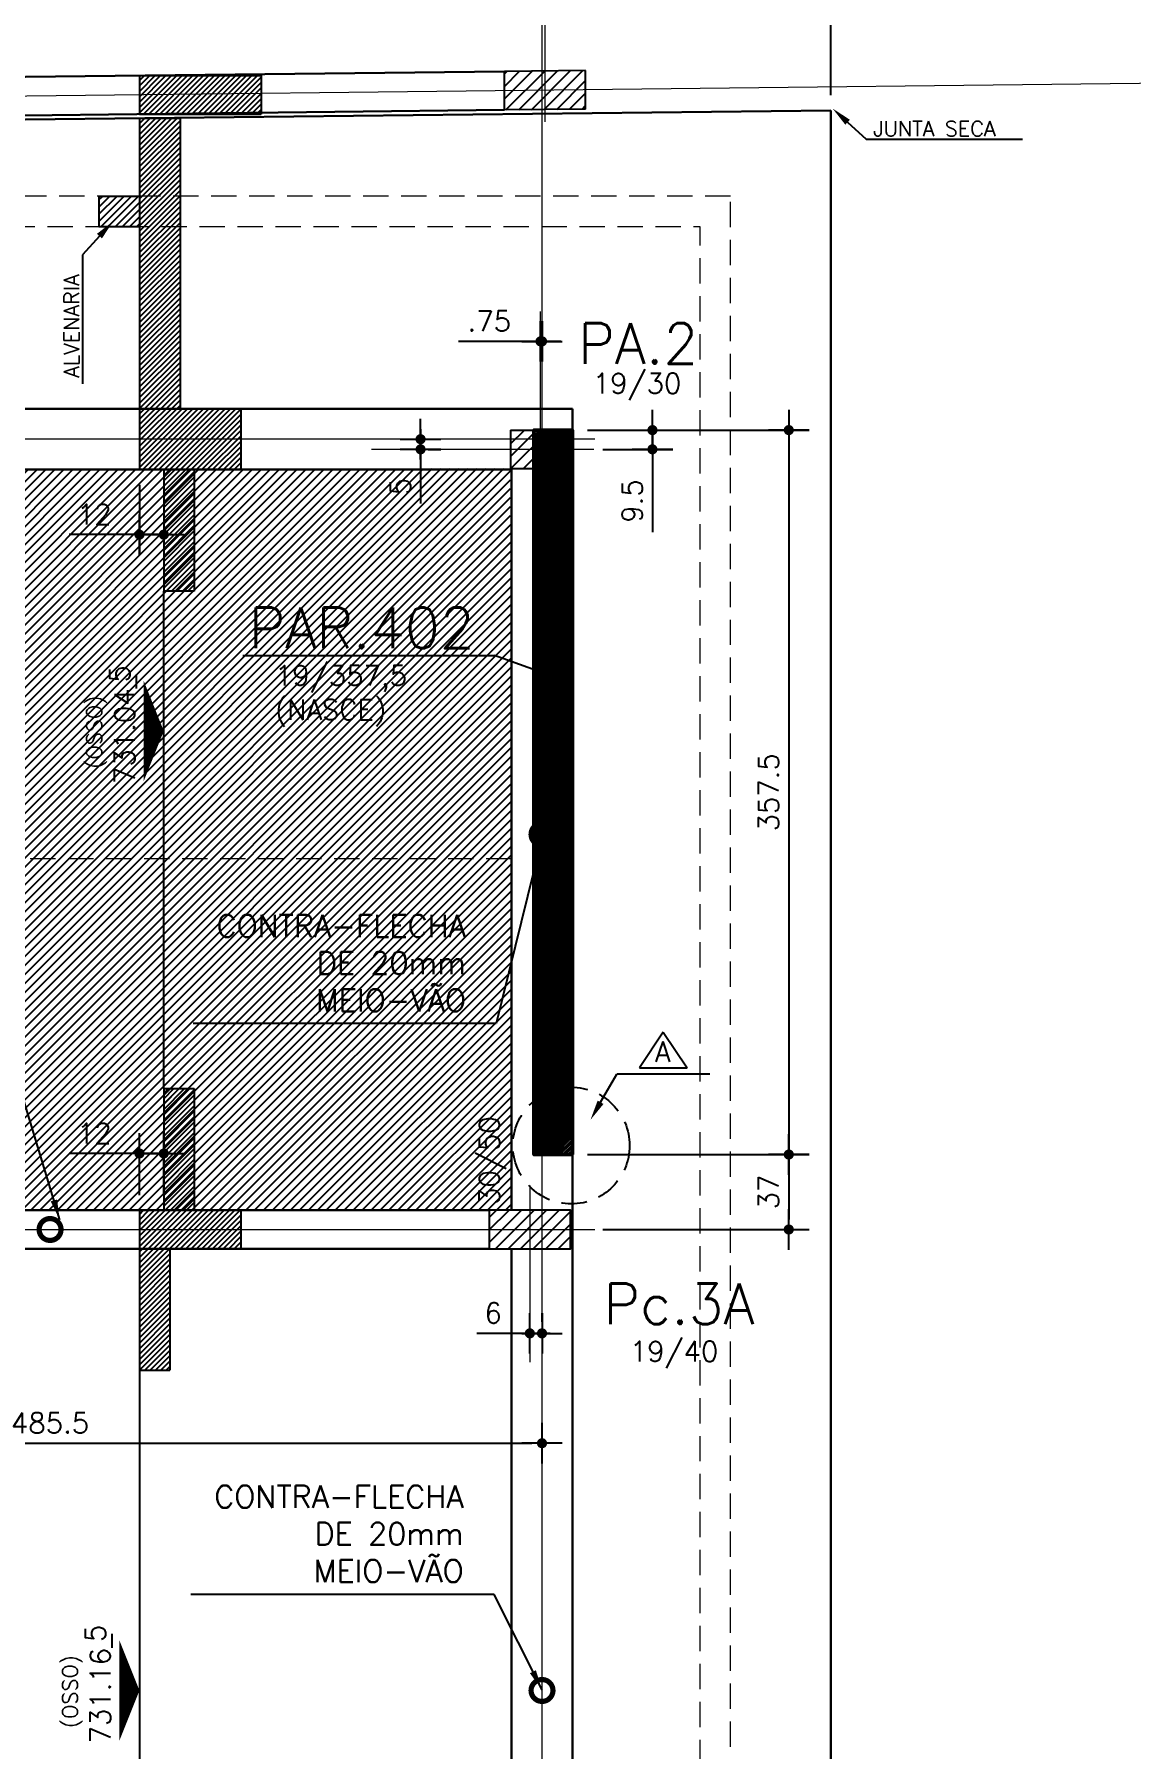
# Model space of a CAD drawing. Header units: inches. Extents: x 17515 to 34518, y -9122 to -4917.
# Drawn here: x 18645 to 19186, y -6204 to -5357 of the extents above; entities that cross this region are included whole.
import ezdxf
from ezdxf.enums import TextEntityAlignment as Align

# ---------------------------------------------------------------- set-up
doc = ezdxf.new("R2010")
doc.units = ezdxf.units.IN
doc.header["$LTSCALE"] = 50
doc.header["$MEASUREMENT"] = 0
doc.linetypes.add('HIDDEN', pattern=[0.375, 0.25, -0.125])
for name, color, linetype in [('ALVENARIA', 10, 'HIDDEN'), ('CONTRA-FLECHA', 152, 'Continuous'), ('CORTE-FORMA', 1, 'Continuous'), ('COTA', 6, 'Continuous'), ('FO-HACHURA_PILAR-MORRE', 252, 'Continuous'), ('FO-TEXTO-VIGAS', 3, 'Continuous'), ('HACHUR LAJE', 141, 'Continuous'), ('NIVEL', 3, 'Continuous'), ('P-M', 7, 'Continuous'), ('PAREDE', 191, 'Continuous'), ('TEXTO', 3, 'Continuous')]:
    doc.layers.add(name, color=color, linetype=linetype)
for name, color, linetype, lineweight in [('FO-Eixos', 150, 'Continuous', 5), ('FO-Textos dos pilares', 3, 'Continuous', 20), ('FO-Vigas', 2, 'Continuous', 30)]:
    doc.layers.add(name, color=color, linetype=linetype, lineweight=lineweight)
doc.styles.add('ROMANS', font='romans.shx')
doc.dimstyles.new('COTA_50', dxfattribs={"dimscale": 5, "dimtxt": 2, "dimasz": 1, "dimexe": 2, "dimexo": 1.5, "dimgap": 1, "dimtad": 1, "dimzin": 12, "dimdsep": 46, "dimtxsty": 'ROMANS', "dimblk1": 'COTA', "dimblk2": 'COTA', "dimsah": 1, "dimcen": -4, "dimdle": 1.5, "dimclrd": 6, "dimclre": 6, "dimclrt": 3, "dimadec": 0, "dimazin": 0, "dimtfac": 1, "dimtofl": 0, "dimtmove": 0, "dimatfit": 3, "dimldrblk": 'COTA', "dimfxl": 1, "dimtolj": 1, "dimtzin": 12, "dimarcsym": 0})
doc.dimstyles.new('NOTA', dxfattribs={"dimscale": 5, "dimtxt": 2, "dimasz": 2, "dimexe": 1.5, "dimexo": 2, "dimgap": 1, "dimtad": 1, "dimdec": 1, "dimzin": 12, "dimdsep": 46, "dimtxsty": 'ROMANS', "dimcen": 0.09, "dimclrd": 8, "dimclre": 8, "dimclrt": 3, "dimadec": 0, "dimazin": 0, "dimtfac": 1, "dimtdec": 1, "dimtofl": 0, "dimtmove": 0, "dimatfit": 3, "dimfxl": 1, "dimtolj": 1, "dimtzin": 12, "dimarcsym": 0})

# ---------------------------------------------------------------- blocks, each defined once
blk = doc.blocks.new('COTA')
at = {"layer": 'COTA'}
for p, q in [((0, -2), (0, 2)), ((2, 0), (-2, 0))]:
    blk.add_line(p, q, dxfattribs=at)
at = {"layer": 'COTA', "const_width": 0.5}
blk.add_lwpolyline([(-0.25, 0, 1), (0.25, 0, 1)], format="xyb", close=True, dxfattribs=at)
blk = doc.blocks.new('*D22')
at = {"layer": 'COTA', "color": 6, "lineweight": -2, "transparency": 16777216}
for p, q in [((18409.93, -6057.96), (18409.93, -6042.63)), ((18895.43, -6057.96), (18895.43, -6042.63)), ((18414.93, -6052.63), (18890.43, -6052.63))]:
    blk.add_line(p, q, dxfattribs=at)
at = {"layer": 'Defpoints', "color": 0, "transparency": 16777216}
for p in [(18895.43, -6052.63), (18409.93, -6065.46), (18895.43, -6065.46)]:
    blk.add_point(p, dxfattribs=at)
at = {"layer": 'COTA', "color": 6, "lineweight": -2, "transparency": 16777216, "xscale": 5, "yscale": 5, "zscale": 5, "rotation": 180}
blk.add_blockref('COTA', (18409.93, -6052.63), dxfattribs=at)
at = {"layer": 'COTA', "color": 6, "lineweight": -2, "transparency": 16777216, "xscale": 5, "yscale": 5, "zscale": 5}
blk.add_blockref('COTA', (18895.43, -6052.63), dxfattribs=at)
at = {"layer": 'COTA', "color": 3, "transparency": 16777216, "insert": (18652.68, -6042.63), "char_height": 10, "attachment_point": 5, "style": 'ROMANS'}
blk.add_mtext('\\A1;485.5', dxfattribs=at)
blk = doc.blocks.new('*D23')
at = {"layer": 'COTA', "color": 6, "lineweight": -2, "transparency": 16777216}
for p, q in [((19037.93, -5387.35), (19037.93, -5298.99)), ((18895.43, -5305.08), (18895.43, -5318.99)), ((18900.43, -5308.99), (19032.93, -5308.99))]:
    blk.add_line(p, q, dxfattribs=at)
at = {"layer": 'Defpoints', "color": 0, "transparency": 16777216}
for p in [(18895.43, -5297.58), (19037.93, -5308.99), (19037.93, -5394.85)]:
    blk.add_point(p, dxfattribs=at)
at = {"layer": 'COTA', "color": 6, "lineweight": -2, "transparency": 16777216, "xscale": 5, "yscale": 5, "zscale": 5, "rotation": 180}
blk.add_blockref('COTA', (18895.43, -5308.99), dxfattribs=at)
at = {"layer": 'COTA', "color": 6, "lineweight": -2, "transparency": 16777216, "xscale": 5, "yscale": 5, "zscale": 5}
blk.add_blockref('COTA', (19037.93, -5308.99), dxfattribs=at)
at = {"layer": 'COTA', "color": 3, "transparency": 16777216, "insert": (18966.68, -5298.99), "char_height": 10, "attachment_point": 5, "style": 'ROMANS'}
blk.add_mtext('\\A1;142.5', dxfattribs=at)
blk = doc.blocks.new('*D133')
at = {"layer": 'COTA', "color": 6, "lineweight": -2, "transparency": 16777216}
for p, q in [((18889.68, -5508.86), (18854.21, -5508.86)), ((18900.43, -5508.86), (18905.43, -5508.86)), ((18894.68, -5514.02), (18894.68, -5518.86)), ((18895.43, -5514.02), (18895.43, -5518.86))]:
    blk.add_line(p, q, dxfattribs=at)
at = {"layer": 'Defpoints', "color": 0, "transparency": 16777216}
for p in [(18894.68, -5506.52), (18894.68, -5508.86), (18895.43, -5506.52)]:
    blk.add_point(p, dxfattribs=at)
at = {"layer": 'COTA', "color": 6, "lineweight": -2, "transparency": 16777216, "xscale": 5, "yscale": 5, "zscale": 5}
blk.add_blockref('COTA', (18894.68, -5508.86), dxfattribs=at)
at = {"layer": 'COTA', "color": 6, "lineweight": -2, "transparency": 16777216, "xscale": 5, "yscale": 5, "zscale": 5, "rotation": 180}
blk.add_blockref('COTA', (18895.43, -5508.86), dxfattribs=at)
at = {"layer": 'COTA', "color": 3, "transparency": 16777216, "insert": (18869.44, -5498.86), "char_height": 10, "attachment_point": 5, "style": 'ROMANS'}
blk.add_mtext('\\A1;.75', dxfattribs=at)
blk = doc.blocks.new('*D134')
at = {"layer": 'COTA', "color": 6, "lineweight": -2, "transparency": 16777216}
for p, q in [((18835.51, -5552.15), (18835.51, -5547.15)), ((18839.32, -5557.15), (18845.51, -5557.15)), ((18835.51, -5567.15), (18835.51, -5588.85)), ((18839.32, -5562.15), (18845.51, -5562.15))]:
    blk.add_line(p, q, dxfattribs=at)
at = {"layer": 'Defpoints', "color": 0, "transparency": 16777216}
for p in [(18831.82, -5557.15), (18831.82, -5562.15), (18835.51, -5562.15)]:
    blk.add_point(p, dxfattribs=at)
at = {"layer": 'COTA', "color": 6, "lineweight": -2, "transparency": 16777216, "xscale": 5, "yscale": 5, "zscale": 5}
for p, rotation in [((18835.51, -5557.15), 270), ((18835.51, -5562.15), 90)]:
    blk.add_blockref('COTA', p, dxfattribs=dict(at, rotation=rotation))
at = {"layer": 'COTA', "color": 3, "transparency": 16777216, "insert": (18825.51, -5580.5), "char_height": 10, "attachment_point": 5, "rotation": 90, "style": 'ROMANS'}
blk.add_mtext('\\A1;5', dxfattribs=at)
blk = doc.blocks.new('*D135')
at = {"layer": 'COTA', "color": 6, "lineweight": -2, "transparency": 16777216}
for p, q in [((18889.43, -5992.77), (18889.43, -5988.4)), ((18895.43, -5992.77), (18895.43, -5988.4)), ((18884.43, -5998.4), (18863.24, -5998.4)), ((18900.43, -5998.4), (18905.43, -5998.4))]:
    blk.add_line(p, q, dxfattribs=at)
at = {"layer": 'Defpoints', "color": 0, "transparency": 16777216}
for p in [(18889.43, -5998.4), (18889.43, -6000.27), (18895.43, -6000.27)]:
    blk.add_point(p, dxfattribs=at)
at = {"layer": 'COTA', "color": 6, "lineweight": -2, "transparency": 16777216, "xscale": 5, "yscale": 5, "zscale": 5}
blk.add_blockref('COTA', (18889.43, -5998.4), dxfattribs=at)
at = {"layer": 'COTA', "color": 6, "lineweight": -2, "transparency": 16777216, "xscale": 5, "yscale": 5, "zscale": 5, "rotation": 180}
blk.add_blockref('COTA', (18895.43, -5998.4), dxfattribs=at)
at = {"layer": 'COTA', "color": 3, "transparency": 16777216, "insert": (18871.34, -5988.4), "char_height": 10, "attachment_point": 5, "style": 'ROMANS'}
blk.add_mtext('\\A1;6', dxfattribs=at)
blk = doc.blocks.new('*D246')
at = {"color": 6, "lineweight": -2, "transparency": 16777216}
for p, q in [((18696.8, -5930.15), (18696.8, -5899.65)), ((18708.8, -5930.15), (18708.8, -5899.65)), ((18691.8, -5909.65), (18662.1, -5909.65)), ((18713.8, -5909.65), (18718.8, -5909.65))]:
    blk.add_line(p, q, dxfattribs=at)
at = {"layer": 'Defpoints', "color": 0, "transparency": 16777216}
for p in [(18696.8, -5909.65), (18696.8, -5937.65), (18708.8, -5937.65)]:
    blk.add_point(p, dxfattribs=at)
at = {"color": 6, "lineweight": -2, "transparency": 16777216, "xscale": 5, "yscale": 5, "zscale": 5}
blk.add_blockref('COTA', (18696.8, -5909.65), dxfattribs=at)
at = {"color": 6, "lineweight": -2, "transparency": 16777216, "xscale": 5, "yscale": 5, "zscale": 5, "rotation": 180}
blk.add_blockref('COTA', (18708.8, -5909.65), dxfattribs=at)
at = {"color": 3, "transparency": 16777216, "insert": (18674.45, -5899.65), "char_height": 10, "attachment_point": 5, "style": 'ROMANS'}
blk.add_mtext('\\A1;12', dxfattribs=at)
blk = doc.blocks.new('*D247')
at = {"color": 6, "lineweight": -2, "transparency": 16777216}
for p, q in [((18696.8, -5579.65), (18696.8, -5614.25)), ((18708.8, -5579.65), (18708.8, -5614.25)), ((18691.8, -5604.25), (18662.1, -5604.25)), ((18713.8, -5604.25), (18718.8, -5604.25))]:
    blk.add_line(p, q, dxfattribs=at)
at = {"layer": 'Defpoints', "color": 0, "transparency": 16777216}
for p in [(18696.8, -5572.15), (18708.8, -5572.15), (18696.8, -5604.25)]:
    blk.add_point(p, dxfattribs=at)
at = {"color": 6, "lineweight": -2, "transparency": 16777216, "xscale": 5, "yscale": 5, "zscale": 5}
blk.add_blockref('COTA', (18696.8, -5604.25), dxfattribs=at)
at = {"color": 6, "lineweight": -2, "transparency": 16777216, "xscale": 5, "yscale": 5, "zscale": 5, "rotation": 180}
blk.add_blockref('COTA', (18708.8, -5604.25), dxfattribs=at)
at = {"color": 3, "transparency": 16777216, "insert": (18674.45, -5594.25), "char_height": 10, "attachment_point": 5, "style": 'ROMANS'}
blk.add_mtext('\\A1;12', dxfattribs=at)
blk = doc.blocks.new('*D248')
at = {"color": 6, "lineweight": -2, "transparency": 16777216}
for p, q in [((18917.93, -5552.65), (19027.21, -5552.65)), ((19017.21, -5557.65), (19017.21, -5905.15)), ((18917.93, -5910.15), (19027.21, -5910.15))]:
    blk.add_line(p, q, dxfattribs=at)
at = {"layer": 'Defpoints', "color": 0, "transparency": 16777216}
for p in [(18910.43, -5552.65), (18910.43, -5910.15), (19017.21, -5910.15)]:
    blk.add_point(p, dxfattribs=at)
at = {"color": 6, "lineweight": -2, "transparency": 16777216, "xscale": 5, "yscale": 5, "zscale": 5}
for p, rotation in [((19017.21, -5552.65), 90), ((19017.21, -5910.15), 270)]:
    blk.add_blockref('COTA', p, dxfattribs=dict(at, rotation=rotation))
at = {"color": 3, "transparency": 16777216, "insert": (19007.21, -5731.4), "char_height": 10, "attachment_point": 5, "rotation": 90, "style": 'ROMANS'}
blk.add_mtext('\\A1;357.5', dxfattribs=at)
blk = doc.blocks.new('*D269')
at = {"layer": 'COTA', "color": 6, "lineweight": -2, "transparency": 16777216}
for p, q in [((18925.43, -5910.15), (19027.21, -5910.15)), ((19017.21, -5915.15), (19017.21, -5942.15)), ((18925.43, -5947.15), (19027.21, -5947.15))]:
    blk.add_line(p, q, dxfattribs=at)
at = {"layer": 'Defpoints', "color": 0, "transparency": 16777216}
for p in [(18917.93, -5910.15), (18917.93, -5947.15), (19017.21, -5947.15)]:
    blk.add_point(p, dxfattribs=at)
at = {"layer": 'COTA', "color": 6, "lineweight": -2, "transparency": 16777216, "xscale": 5, "yscale": 5, "zscale": 5}
for p, rotation in [((19017.21, -5910.15), 90), ((19017.21, -5947.15), 270)]:
    blk.add_blockref('COTA', p, dxfattribs=dict(at, rotation=rotation))
at = {"layer": 'COTA', "color": 3, "transparency": 16777216, "insert": (19007.21, -5928.65), "char_height": 10, "attachment_point": 5, "rotation": 90, "style": 'ROMANS'}
blk.add_mtext('\\A1;37', dxfattribs=at)
blk = doc.blocks.new('*D270')
at = {"layer": 'COTA', "color": 6, "lineweight": -2, "transparency": 16777216}
for p, q in [((18949.92, -5547.65), (18949.92, -5542.65)), ((18925.43, -5552.65), (18959.92, -5552.65)), ((18925.43, -5562.15), (18959.92, -5562.15)), ((18949.92, -5567.15), (18949.92, -5603.1))]:
    blk.add_line(p, q, dxfattribs=at)
at = {"layer": 'Defpoints', "color": 0, "transparency": 16777216}
for p in [(18917.93, -5552.65), (18917.93, -5562.15), (18949.92, -5562.15)]:
    blk.add_point(p, dxfattribs=at)
at = {"layer": 'COTA', "color": 6, "lineweight": -2, "transparency": 16777216, "xscale": 5, "yscale": 5, "zscale": 5}
for p, rotation in [((18949.92, -5552.65), 270), ((18949.92, -5562.15), 90)]:
    blk.add_blockref('COTA', p, dxfattribs=dict(at, rotation=rotation))
at = {"layer": 'COTA', "color": 3, "transparency": 16777216, "insert": (18939.92, -5587.63), "char_height": 10, "attachment_point": 5, "rotation": 90, "style": 'ROMANS'}
blk.add_mtext('\\A1;9.5', dxfattribs=at)

msp = doc.modelspace()

# ---------------------------------------------------------------- hatches: boundary and pattern name
at = {"layer": 'CORTE-FORMA'}
h = msp.add_hatch(dxfattribs=at)
h.set_pattern_fill('ANSI31', color=70, scale=15)
h.paths.add_polyline_path([(18696.8, -5396.708), (18756.8, -5396.708), (18756.8, -5377.707), (18696.8, -5377.707)])
h = msp.add_hatch(dxfattribs=at)
h.set_pattern_fill('ANSI31', color=70, scale=15)
h.paths.add_polyline_path([(18696.8, -5572.15), (18696.8, -5398.708), (18716.8, -5398.708), (18716.8, -5542.15), (18746.8, -5542.15), (18746.8, -5572.15), (18723.8, -5572.15), (18723.8, -5632.15), (18708.8, -5632.15), (18708.8, -5572.15)])
h = msp.add_hatch(dxfattribs=at)
h.set_pattern_fill('ANSI31', color=8, scale=20)
h.paths.add_polyline_path([(18696.8, -5452.186), (18696.8, -5437.186), (18696.8, -5437.186), (18676.8, -5437.186), (18676.8, -5437.186), (18676.8, -5452.186), (18676.8, -5452.186)])
h = msp.add_hatch(dxfattribs=at)
h.set_pattern_fill('ANSI31', color=70, scale=15)
h.paths.add_polyline_path([(18696.8, -5937.65), (18696.8, -6016.65), (18711.8, -6016.65), (18711.8, -5956.65), (18746.8, -5956.65), (18746.8, -5937.65), (18723.8, -5937.65), (18723.8, -5877.65), (18708.8, -5877.65), (18708.8, -5937.65)])
at = {"layer": 'FO-HACHURA_PILAR-MORRE'}
h = msp.add_hatch(dxfattribs=at)
h.set_pattern_fill('ANSI31', color=256, scale=35)
h.paths.add_polyline_path([(18916.933, -5394.219), (18876.933, -5394.672), (18876.933, -5375.67), (18916.933, -5375.218)])
h = msp.add_hatch(dxfattribs=at)
h.set_pattern_fill('ANSI31', color=256, scale=35)
h.paths.add_polyline_path([(18909.433, -5552.65), (18879.933, -5552.65), (18879.933, -5571.65), (18909.433, -5571.65)])
h = msp.add_hatch(dxfattribs=at)
h.set_pattern_fill('ANSI31', color=256, scale=35)
h.paths.add_polyline_path([(18869.433, -5937.65), (18869.433, -5947.15), (18869.433, -5956.65), (18889.433, -5956.65), (18909.433, -5956.65), (18909.433, -5947.15), (18909.433, -5937.65), (18889.433, -5937.65)])
at = {"layer": 'HACHUR LAJE'}
h = msp.add_hatch(dxfattribs=at)
h.set_pattern_fill('ANSI31', color=21, scale=25)
h.paths.add_polyline_path([(18879.933, -5571.65), (18238.625, -5572.15), (18237.562, -5922.65), (18410.433, -5922.65), (18410.433, -5937.65), (18880.433, -5937.65)])
at = {"layer": 'PAREDE', "linetype": 'Continuous', "lineweight": 50}
h = msp.add_hatch(dxfattribs=at)
h.set_pattern_fill('ANSI31', color=256, scale=15)
h.set_pattern_definition([(45, (-315.939, 0), (-1.32582521, 1.32582521), [])])
h.paths.add_polyline_path([(18891.433, -5910.183), (18910.433, -5910.183), (18910.433, -5552.652), (18891.433, -5552.652)])

# ---------------------------------------------------------------- linework, layer by layer
at = {"layer": 'ALVENARIA', "lineweight": 5}
for p, q in [((18988.365, -5437.186), (18239.518, -5437.186)), ((18880.433, -5764.15), (18238.043, -5764.15))]:
    msp.add_line(p, q, dxfattribs=at)
at = {"layer": 'ALVENARIA', "lineweight": 5, "flags": 128}
for points in [[(18234.349, -7117.185), (18988.365, -7117.185), (18988.365, -5437.186)], [(18238.988, -5452.186), (18973.365, -5452.186), (18973.365, -7102.185), (18234.393, -7102.185)]]:
    msp.add_lwpolyline(points, dxfattribs=at)
at = {"layer": 'CONTRA-FLECHA', "linetype": 'Continuous', "const_width": 2.56}
for points in [[(18891.614, -5755.969, 1), (18899.251, -5748.332, 1)], [(18648.864, -5950.969, 1), (18656.501, -5943.332, 1)], [(18891.614, -6178.461, 1), (18899.251, -6170.824, 1)]]:
    msp.add_lwpolyline(points, format="xyb", close=True, dxfattribs=at)
at = {"layer": 'CORTE-FORMA'}
for p, q in [((18696.8, -5377.707), (18696.8, -5396.708)), ((18696.8, -5377.707), (18756.8, -5377.707)), ((18756.8, -5377.707), (18756.8, -5396.708)), ((18696.8, -5396.708), (18756.8, -5396.708)), ((18696.8, -5398.708), (18696.8, -5572.15)), ((18696.8, -5398.708), (18716.8, -5398.708)), ((18716.8, -5398.708), (18716.8, -5542.15)), ((18716.8, -5542.15), (18746.8, -5542.15)), ((18746.8, -5542.15), (18746.8, -5572.15)), ((18708.8, -5572.15), (18696.8, -5572.15)), ((18708.8, -5572.15), (18708.8, -5632.15)), ((18723.8, -5572.15), (18746.8, -5572.15)), ((18723.8, -5572.15), (18723.8, -5632.15)), ((18708.8, -5877.65), (18708.8, -5937.65)), ((18723.8, -5877.65), (18723.8, -5937.65)), ((18696.8, -5937.65), (18696.8, -6016.65)), ((18708.8, -5937.65), (18696.8, -5937.65)), ((18723.8, -5937.65), (18746.8, -5937.65)), ((18746.8, -5937.65), (18746.8, -5956.65)), ((18711.8, -5956.65), (18711.8, -6016.65)), ((18711.8, -5956.65), (18746.8, -5956.65))]:
    msp.add_line(p, q, dxfattribs=at)
at = {"layer": 'CORTE-FORMA', "color": 8}
for p, q in [((18676.8, -5437.186), (18676.8, -5452.186)), ((18676.8, -5437.186), (18696.8, -5437.186)), ((18676.8, -5452.186), (18696.8, -5452.186)), ((18708.8, -5877.65), (18708.8, -5632.15)), ((18696.8, -6016.65), (18696.8, -6327.134))]:
    msp.add_line(p, q, dxfattribs=at)
at = {"layer": 'CORTE-FORMA', "color": 70}
for p, q in [((18723.8, -5632.15), (18708.8, -5632.15)), ((18708.8, -5877.65), (18723.8, -5877.65)), ((18696.8, -6016.65), (18711.8, -6016.65))]:
    msp.add_line(p, q, dxfattribs=at)
at = {"layer": 'COTA', "color": 8}
for p, q in [((19046.228, -5400.719), (19055.403, -5409.121)), ((19055.403, -5409.121), (19132.551, -5409.121)), ((18677.065, -5456.913), (18668.663, -5466.088)), ((18668.663, -5466.088), (18668.663, -5529.83))]:
    msp.add_line(p, q, dxfattribs=at)
for points in [[(19047.354, -5399.49), (19038.853, -5393.966), (19045.102, -5401.949)], [(18678.294, -5458.039), (18683.818, -5449.539), (18675.835, -5455.788)]]:
    msp.add_solid(points, dxfattribs=at)
at = {"layer": 'FO-Eixos'}
for p, q in [((18895.433, -7269.023), (18895.433, -5219.101)), ((18896.933, -5400.499), (18896.933, -5334.236)), ((21213.399, -5358.757), (18220.169, -5392.596)), ((18894.683, -5576.988), (18894.683, -5494.121)), ((18921.481, -5557.15), (18061.597, -5557.15)), ((18920.939, -5562.15), (18811.215, -5562.15)), ((18889.433, -5925.466), (18889.433, -6012.692)), ((18061.565, -5947.15), (18921.449, -5947.15))]:
    msp.add_line(p, q, dxfattribs=at)
at = {"layer": 'FO-Vigas'}
for p, q in [((18876.933, -5375.67), (18260.199, -5382.643)), ((19037.933, -5394.852), (18239.135, -5403.882)), ((18876.933, -5394.672), (18260.142, -5401.644)), ((19037.933, -7166.685), (19037.933, -5394.852)), ((18910.433, -5542.15), (18238.716, -5542.15)), ((18910.433, -5542.15), (18910.433, -7147.685)), ((18880.433, -5572.15), (18238.625, -5572.15)), ((18880.433, -5572.15), (18880.433, -5937.65)), ((18419.433, -5937.65), (18869.433, -5937.65)), ((18419.433, -5956.65), (18869.433, -5956.65)), ((18880.433, -6387.134), (18880.433, -5956.65))]:
    msp.add_line(p, q, dxfattribs=at)
at = {"layer": 'NIVEL', "color": 1}
for points in [[(18708.8, -5701.177, 0, 50, 0), (18698.8, -5701.177, 50, 50, 0)], [(18696.8, -6174.642, 0, 50, 0), (18686.8, -6174.642, 50, 50, 0)]]:
    msp.add_lwpolyline(points, format="xyseb", dxfattribs=at)
at = {"layer": 'P-M'}
for p, q in [((18916.933, -5375.218), (18876.933, -5375.67)), ((18916.933, -5394.219), (18916.933, -5375.218)), ((18876.933, -5394.672), (18876.933, -5375.67)), ((18916.933, -5394.219), (18876.933, -5394.672)), ((18879.933, -5552.65), (18879.933, -5571.65)), ((18879.933, -5552.65), (18909.433, -5552.65)), ((18909.433, -5552.65), (18909.433, -5571.65)), ((18879.933, -5571.65), (18909.433, -5571.65))]:
    msp.add_line(p, q, dxfattribs=at)
msp.add_lwpolyline([(18869.433, -5937.65), (18869.433, -5947.15), (18869.433, -5956.65), (18889.433, -5956.65), (18909.433, -5956.65), (18909.433, -5947.15), (18909.433, -5937.65), (18889.433, -5937.65), (18869.433, -5937.65)], close=True, dxfattribs=at)
at = {"layer": 'PAREDE', "linetype": 'Continuous', "lineweight": 50, "flags": 128}
msp.add_lwpolyline([(18891.433, -5552.65), (18891.433, -5857.152)], dxfattribs=at)
msp.add_lwpolyline([(18910.433, -5910.153), (18910.433, -5552.652), (18891.433, -5552.652), (18891.433, -5910.153)], close=True, dxfattribs=at)
at = {"layer": 'TEXTO', "color": 8}
for p, q in [((18747.813, -5663.876), (18871.938, -5663.876)), ((18896.721, -5672.808), (18871.938, -5663.876)), ((18924.334, -5884.377), (18932.344, -5870.484)), ((18978.172, -5870.484), (18932.344, -5870.484))]:
    msp.add_line(p, q, dxfattribs=at)
at = {"layer": 'TEXTO', "color": 210, "linetype": 'Continuous'}
for p, q in [((18955.278, -5849.753), (18943.48, -5867.308)), ((18955.278, -5849.753), (18967.075, -5867.308)), ((18943.48, -5867.308), (18967.075, -5867.308))]:
    msp.add_line(p, q, dxfattribs=at)
at = {"layer": 'TEXTO', "color": 210, "linetype": 'HIDDEN'}
msp.add_circle((18909.867, -5905.741), 28.791, dxfattribs=at)
at = {"layer": 'TEXTO', "color": 8}
for points in [[(18896.156, -5674.376), (18897.286, -5671.241), (18906.129, -5676.199)], [(18925.778, -5885.209), (18922.89, -5883.544), (18919.339, -5893.04)]]:
    msp.add_solid(points, dxfattribs=at)

# ---------------------------------------------------------------- texts
at = {"layer": 'CONTRA-FLECHA', "char_height": 11, "attachment_point": 6, "style": 'ROMANS'}
for insert in [(18857.859, -5815.658), (18856.772, -6097.322)]:
    msp.add_mtext('{\\Fromans.shx;CONTRA-FLECHA\\PDE 20mm\\PMEIO-VÃO}', dxfattribs=dict(at, insert=insert))
at = {"layer": 'FO-TEXTO-VIGAS', "style": 'ROMANS'}
msp.add_text('30/50', height=10, rotation=90, dxfattribs=at).set_placement((18874.393, -5934.995))
at = {"layer": 'FO-Textos dos pilares', "color": 1, "style": 'ROMANS'}
for s, p in [('PA.2', (18913.338, -5519.875)), ('Pc.3A', (18925.83, -5993.826))]:
    msp.add_text(s, height=20, dxfattribs=at).set_placement(p)
at = {"layer": 'FO-Textos dos pilares', "color": 3, "style": 'ROMANS'}
for s, p in [('19/30', (18920.471, -5534.567)), ('19/357,5', (18763.662, -5678.75)), ('19/40', (18938.768, -6012.298))]:
    msp.add_text(s, height=10, dxfattribs=at).set_placement(p)
at = {"layer": 'FO-Textos dos pilares', "color": 152, "style": 'ROMANS'}
msp.add_text('PAR.402', height=20, dxfattribs=at).set_placement((18750.723, -5660.279))
at = {"layer": 'FO-Textos dos pilares', "color": 4, "style": 'ROMANS'}
msp.add_text('(NASCE)', height=10, dxfattribs=at).set_placement((18763.662, -5695.628))
at = {"layer": 'NIVEL', "color": 3, "style": 'ROMANS'}
for s, p in [('5', (18691.984, -5672.952)), ('731.04_', (18694.446, -5700.289)), ('5', (18679.984, -6146.417)), ('731.16_', (18682.446, -6173.755))]:
    msp.add_text(s, height=10, rotation=90, dxfattribs=at).set_placement(p, align=Align.CENTER)
at = {"layer": 'NIVEL', "color": 4, "style": 'ROMANS'}
for p in [(18678.235, -5701.725), (18666.235, -6175.19)]:
    msp.add_text('(OSSO)', height=7.5, rotation=90, dxfattribs=at).set_placement(p, align=Align.CENTER)
at = {"layer": 'TEXTO', "color": 4, "style": 'ROMANS'}
msp.add_text('JUNTA SECA', height=7.5, dxfattribs=at).set_placement((19058.875, -5407.66))
msp.add_text('ALVENARIA', height=7.5, rotation=90, dxfattribs=at).set_placement((18667.034, -5526.827))
at = {"layer": 'TEXTO', "color": 210, "linetype": 'HIDDEN', "style": 'ROMANS'}
msp.add_text('A', height=10, dxfattribs=at).set_placement((18951.135, -5864.398))

# ---------------------------------------------------------------- dimensions: what is measured, and where the dimension line sits
dim = msp.add_linear_dim(base=(19017.207, -5910.153), p1=(18910.433, -5552.652), p2=(18910.433, -5910.153), angle=90, dimstyle='COTA_50')
dim.commit()
dim.dimension.update_dxf_attribs({"geometry": '*D248', "text_midpoint": (19007.207, -5731.402)})
for base, p1, p2, picture, middle in [((18696.8, -5604.253), (18708.8, -5572.15), (18696.8, -5572.15), '*D247', (18674.45, -5594.253)), ((18696.8, -5909.646), (18708.8, -5937.65), (18696.8, -5937.65), '*D246', (18674.45, -5899.646))]:
    dim = msp.add_linear_dim(base=base, p1=p1, p2=p2, dimstyle='COTA_50')
    dim.commit()
    dim.dimension.update_dxf_attribs({"geometry": picture, "text_midpoint": middle})
at = {"layer": 'COTA'}
for base, p1, p2, picture, middle in [((19037.933, -5308.992), (18895.433, -5297.575), (19037.933, -5394.852), '*D23', (18966.683, -5298.992)), ((18894.683, -5508.862), (18895.433, -5506.523), (18894.683, -5506.523), '*D133', (18869.445, -5498.862)), ((18889.433, -5998.399), (18895.433, -6000.274), (18889.433, -6000.274), '*D135', (18871.337, -5988.399)), ((18895.433, -6052.631), (18409.932, -6065.459), (18895.433, -6065.459), '*D22', (18652.682, -6042.631))]:
    dim = msp.add_linear_dim(base=base, p1=p1, p2=p2, dimstyle='COTA_50', dxfattribs=at)
    dim.commit()
    dim.dimension.update_dxf_attribs({"geometry": picture, "text_midpoint": middle})
for base, p1, p2, picture, middle in [((18949.916, -5562.15), (18917.933, -5552.652), (18917.933, -5562.15), '*D270', (18939.916, -5587.627)), ((18835.509, -5562.15), (18831.816, -5557.15), (18831.816, -5562.15), '*D134', (18825.509, -5580.5)), ((19017.207, -5947.15), (18917.933, -5910.153), (18917.933, -5947.15), '*D269', (19007.207, -5928.652))]:
    dim = msp.add_linear_dim(base=base, p1=p1, p2=p2, angle=90, dimstyle='COTA_50', dxfattribs=at)
    dim.commit()
    dim.dimension.update_dxf_attribs({"geometry": picture, "text_midpoint": middle})

# ---------------------------------------------------------------- leaders
at = {"layer": 'CONTRA-FLECHA', "color": 8, "annotation_type": 0, "has_hookline": 1, "hookline_direction": 1, "text_width": 134.619}
for points in [[(18894.551, -5757.478), (18872.859, -5845.539), (18862.859, -5845.539)], [(18657.455, -5942.377), (18635.716, -5870.406), (18625.716, -5870.406)], [(18895.433, -6174.353), (18871.772, -6127.203), (18861.772, -6127.203)]]:
    msp.add_leader(points, dimstyle='NOTA', dxfattribs=at)

doc.saveas('drawing.dxf')
